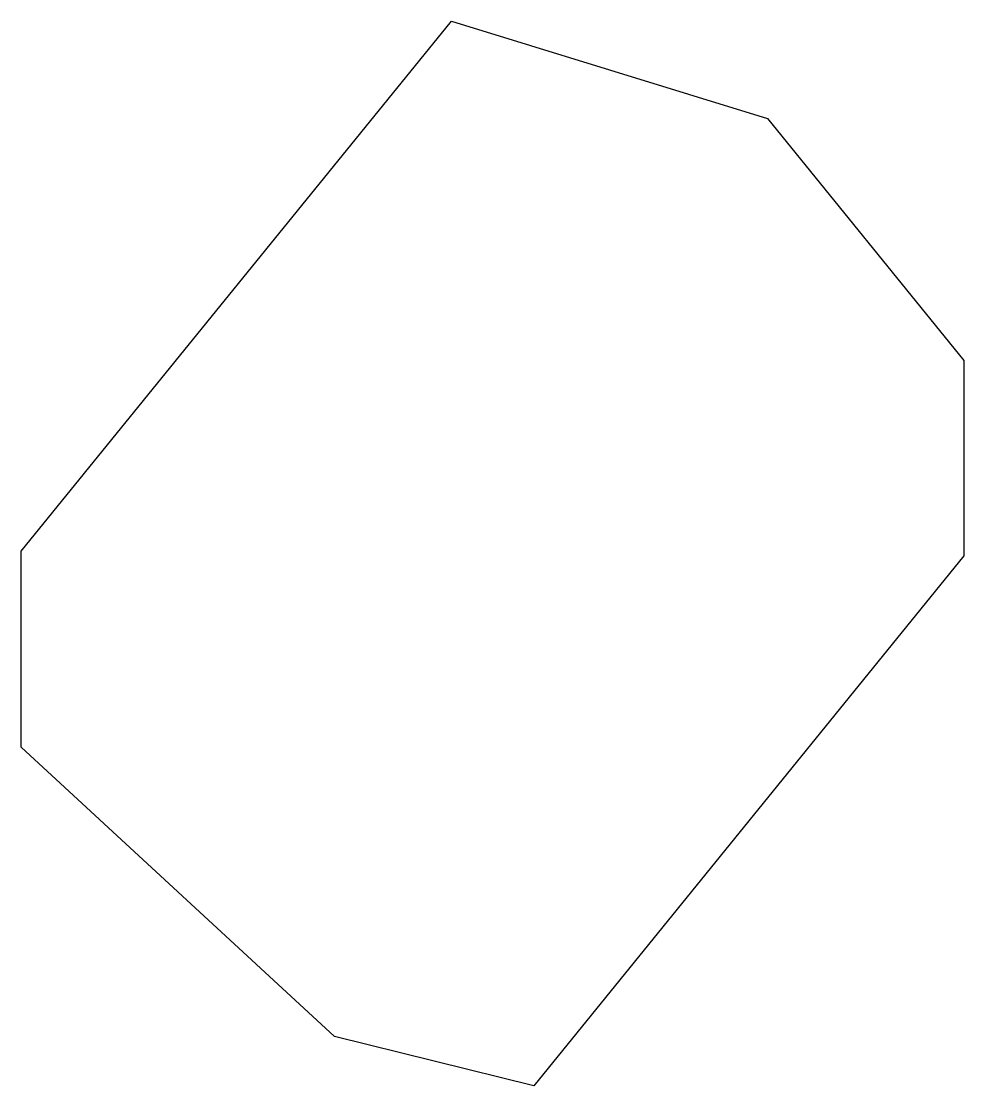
# Model space of a CAD drawing. Header units: millimetres. Extents: x 0 to 14.1, y 0 to 15.9.
import ezdxf

# ---------------------------------------------------------------- set-up
doc = ezdxf.new("R2010")
doc.units = ezdxf.units.MM
doc.layers.add('GRY3', color=7, linetype='Continuous')

msp = doc.modelspace()

# ---------------------------------------------------------------- linework, layer by layer
at = {"layer": 'GRY3'}
msp.add_lwpolyline([(4.689, 0.736), (0, 5.069), (0, 8.005), (6.442, 15.942), (11.173, 14.485), (14.113, 10.862), (14.113, 7.934), (7.674, 0), (4.689, 0.736)], close=True, dxfattribs=at)

doc.saveas('drawing.dxf')
